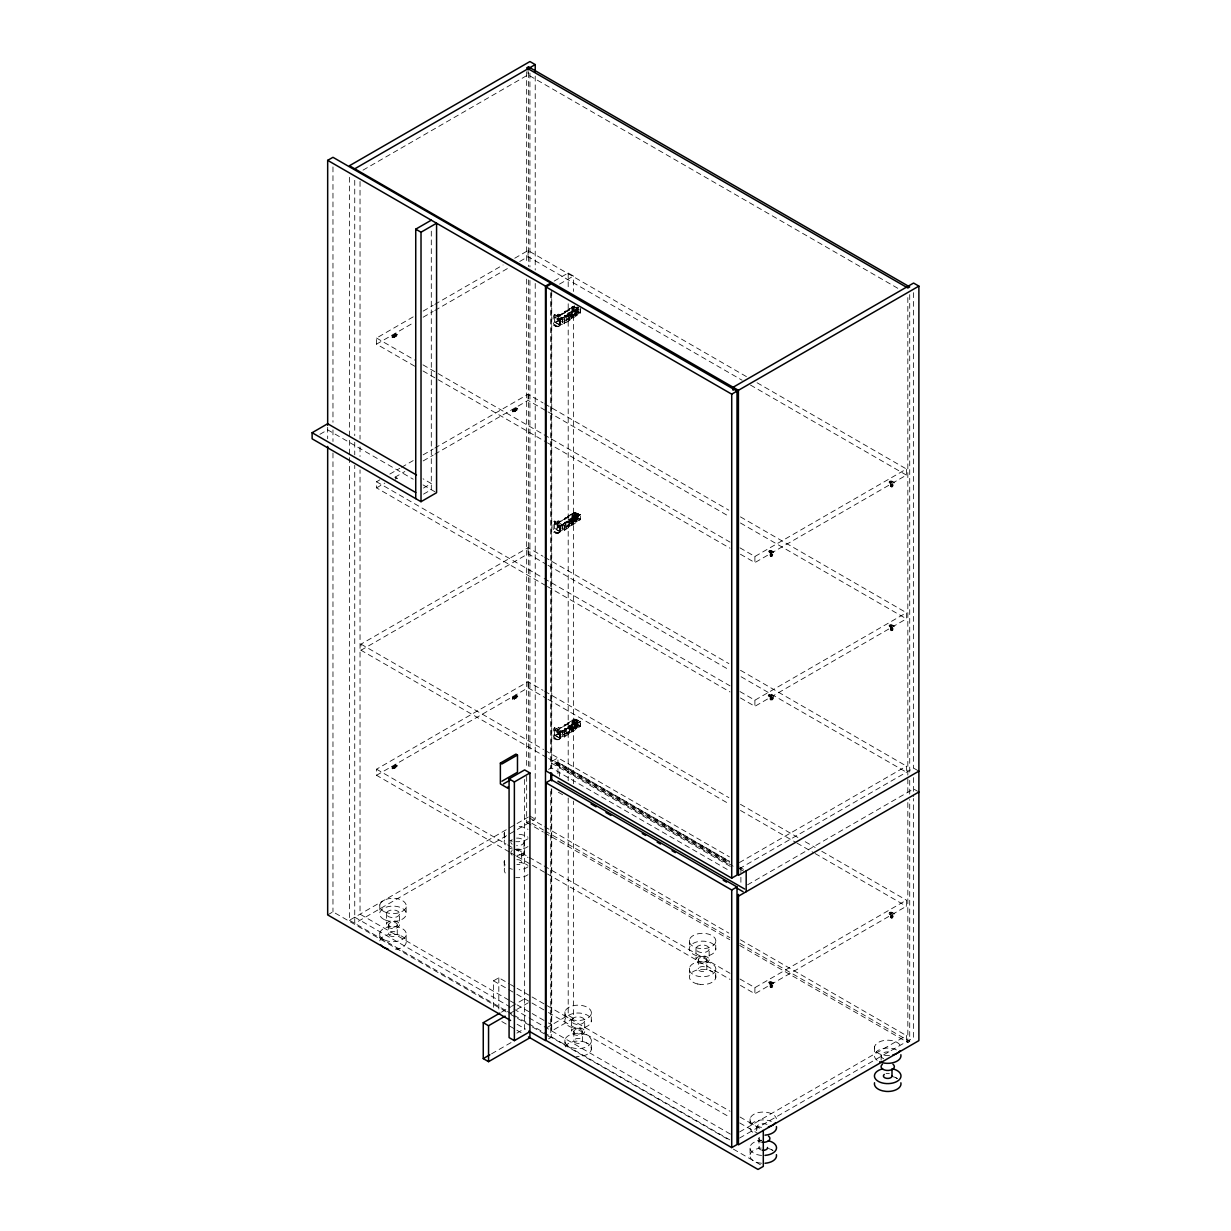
<?xml version="1.0" encoding="UTF-8"?>
<svg xmlns="http://www.w3.org/2000/svg" width="1231" height="1231" viewBox="0 0 1231 1231"><rect width="100%" height="100%" fill="white"/><g stroke="black" fill="none" stroke-linecap="round" stroke-linejoin="round"><path stroke-width="0.75" stroke-dasharray="5 3.75" d="M575.123 310.32L571.984 311.166L575.185 313.059L578.031 311.412L575.123 310.32C578.955 303.765 566.106 307.15 575.185 309.35L576.877 308.381L573.015 306.934L567.491 311.012L567.937 309.55L574.554 305.796M578.031 518.005L574.939 516.866L571.984 517.328L575.185 519.651L578.031 518.005C583.048 511.096 565.244 512.558 575.185 515.958L576.877 514.973M578.031 724.597L574.939 723.474L571.984 723.92L575.185 726.244L578.031 724.597C583.048 717.688 565.244 719.166 575.185 722.551L576.877 721.581M394.812 336.048L396.49 335.724L394.843 335.171L393.258 336.832L394.443 336.263M393.643 768.667L394.982 767.113M515.312 409.969C513.035 408.615 514.281 414.047 515.235 410.246M515.266 696.808C512.327 699.085 515.943 696.331 514.45 699.039M515.266 697.9C518.805 696.023 512.158 701.055 514.866 697.669M771.237 555.504L770.683 554.596M770.868 698.777L772.176 697.269L771.437 699.008M772.391 985.339L770.883 986.508L772.099 984.723M891.644 484.122L892.814 484.429L891.275 485.537L892.814 484.66L892.244 483.875L891.29 485.183M891.844 627.687C894.383 628.395 889.013 629.949 892.044 627.81M891.459 915.479C895.753 915.556 888.443 919.034 892.244 915.156M580.17 309.643L580.17 312.505L574.554 310.412L557.443 321.553L555.766 321.168C552.457 322.384 555.643 327.708 559.136 326.046C561.459 321.906 557.505 317.167 554.104 314.998C551.827 318.829 552.888 330.724 560.074 325.461C562.475 321.645 557.781 314.12 553.781 314.844M558.228 533.161L559.151 532.592C561.459 528.484 557.474 523.76 554.104 521.59C551.827 525.422 552.888 537.332 560.074 532.054C562.475 528.237 557.781 520.728 553.781 521.436M560.567 732.799L560.567 737.723L564.383 736.984L580.555 726.167L580.555 721.228L574.554 718.996L567.937 723.059L574.554 719.304L580.17 721.397L580.17 725.705L574.554 723.613L557.443 734.445L555.766 734.061C552.581 735.415 555.412 740.893 559.136 739.231C561.459 735.107 557.505 730.368 554.104 728.198C551.827 732.03 552.888 743.924 560.074 738.646C562.475 734.845 557.781 727.321 553.781 728.044M394.72 767.375C398.582 766.928 393.289 766.805 394.443 766.559M515.143 410.415C519.374 410.108 512.758 409.061 515.389 410.154M516.882 697.746L516.758 697.038M769.206 551.98L770.929 551.657M771.329 552.534L770.544 551.534M771.037 696.315C767.698 697.361 770.529 693.438 771.329 696.254M771.221 695.546L771.221 696.407M769.206 983.138C775.007 982.877 767.205 984.8 770.821 983.861M769.313 983.215L771.037 982.861L771.037 983.984M889.582 482.844C894.075 481.475 887.582 484.352 891.352 482.121M889.905 914.233C892.475 913.464 891.752 914.002 889.828 914.171M396.167 336.171L394.412 337.063M513.896 411.016L514.866 409.815M772.299 554.566L771.822 553.519L770.945 554.442M891.182 484.814L891.29 485.645M770.868 985.862L771.622 984.769M891.29 628.903L891.844 627.948M569.076 310.227L569.568 308.673L569.076 310.227L557.012 317.398M567.491 314.705L564.552 315.936L567.491 315.013L567.937 313.551L573.015 310.627L577.493 312.305L577.493 308.612L571.907 312.612M567.491 315.013L567.937 313.551M567.937 516.158C565.829 519.482 572.6 511.573 574.554 512.388L580.555 514.635L580.555 519.559L564.383 530.392L560.567 531.13L560.567 526.206M567.937 516.466L574.554 512.696L580.17 514.804L580.17 519.113L566.352 528.591L559.382 531.115L559.382 526.806L554.473 523.975L557.443 523.529L569.568 515.574M567.491 521.605L564.552 522.529L567.491 521.605L567.937 520.159L573.015 517.235L577.493 518.897L577.493 515.204L573.015 513.219L577.878 515.05M560.644 531.084L559.72 531.623L554.442 528.53L557.443 528.161L574.554 517.005L580.17 519.113M567.937 722.751L567.491 723.905M580.17 725.705L566.352 735.199L559.382 737.723L559.382 733.414L554.442 730.506L557.443 730.137L569.568 722.166M567.491 728.213L564.552 729.137L567.491 728.213L567.937 726.752L573.015 723.828L577.493 725.505L577.493 721.812L573.015 719.827L577.878 721.643M554.442 735.122L557.443 734.753L569.076 728.044L569.568 726.49M892.521 484.937L891.106 485.537M772.099 985.616L771.237 986.539M576.523 313.967C575.169 316.736 573.323 313.259 575.708 312.32C578.524 311.52 574.569 317.229 575.123 313.843C583.463 309.119 569.691 320.322 577.277 312.612M576.523 520.559C575.169 523.344 573.323 519.867 575.708 518.913C578.524 518.113 574.569 523.837 575.123 520.451C583.463 515.727 569.691 526.914 577.277 519.205M576.523 727.152C575.169 729.937 573.323 726.459 575.708 725.521C578.524 724.72 574.569 730.429 575.123 727.044C583.463 722.32 569.691 733.507 577.277 725.813M394.72 336.217C391.797 339.725 397.228 333.155 394.535 336.109M396.351 336.263C397.09 333.401 391.304 338.248 394.428 337.371M516.882 409.754L516.589 410.585M516.882 697.515L513.681 698.7L514.45 699.239M769.16 696.1L771.129 695.715M889.582 914.018L891.352 913.294M771.637 698.869L772.391 697.9M577.493 312.305L562.259 322.137L562.259 318.444C553.242 315.905 559.028 312.612 559.52 314.982M557.043 315.428L559.474 314.89M577.77 307.119L577.878 312.766L562.582 322.645C553.504 319.891 558.535 316.998 559.52 318.675M557.043 319.445L559.52 318.983M577.493 518.897L562.259 528.73L562.259 525.037C553.242 522.498 559.028 519.205 559.52 521.59M557.043 522.036L559.474 521.482M577.77 513.727L577.878 519.359L562.582 529.238C553.504 526.483 558.535 523.606 559.52 525.283M557.043 526.037L559.52 525.591M572.107 726.705L570.045 727.967L569.722 730.245L569.722 727.783L571.769 726.505L572.107 729.167L562.259 735.338L562.259 731.645L557.043 728.629L558.489 727.29L559.52 728.183M577.77 720.32L577.878 725.951L562.582 735.83C553.396 733.337 558.782 729.706 559.52 732.183M557.043 732.63L559.474 732.091M769.313 552.057L770.267 551.734M771.037 552.827L771.221 551.827M889.905 625.902C895.337 627.856 886.705 627.625 891.552 626.179M889.736 626.256L890.967 625.733M578.847 309.181L564.213 318.921L564.213 323.23L559.382 324.522L554.473 321.691L557.443 321.245L569.076 314.844M580.17 312.505L564.213 323.23M580.17 514.804L564.213 525.529L564.213 529.838M580.17 721.397L564.213 732.122L564.213 736.43M579.032 309.166L564.383 318.86L560.305 319.691L560.305 323.999M573.646 314.397L573.646 316.859L571.646 318.167L571.307 315.49L573.646 314.397L571.646 315.69M580.555 308.042L580.555 312.966L564.383 323.799L560.567 324.538L560.567 319.614M580.555 514.635L564.383 525.468L560.305 526.283L560.305 530.592M573.646 520.99L573.646 523.452L571.646 524.76L571.307 522.098L573.646 520.99L571.646 522.298M580.555 721.228L564.383 732.06L560.305 732.876L560.305 737.184M573.646 727.583L573.646 730.06L571.646 731.352L571.307 728.69L573.646 727.583L571.646 728.89M394.228 766.882L393.258 767.99L395.936 766.559M576.477 309.458L565.86 316.367L565.86 320.06M577.493 515.204L566.198 522.836L566.352 528.591M577.493 721.812L565.86 729.552L565.86 733.261M571.907 729.506L577.493 725.505M571.307 317.952L573.338 316.675L573.338 314.213M571.307 524.56L573.338 523.283L573.338 520.821M560.074 532.054C557.858 533.823 553.042 532.192 554.704 528.73M571.307 731.152L573.338 729.875L573.338 727.413M569.722 314.582L572.107 313.505L572.107 315.967C568.291 320.522 570.307 310.581 570.045 317.244M570.045 314.767L572.107 313.505M569.722 317.044L571.769 315.782M571.907 519.205L565.86 522.96L565.86 526.653M569.722 521.175L572.107 520.097L572.107 522.56C568.291 527.13 570.307 517.174 570.045 523.837M570.045 521.375L572.107 520.097M569.722 523.652L571.769 522.375M569.722 730.245L571.769 728.967M363.007 170.14L528.068 74.845L898.138 288.5M414.693 366.176L376.532 344.141L376.532 338.033L413.17 316.875M423.156 311.104L433.143 305.35M434.805 304.38L503.079 264.957M514.743 258.233L528.068 250.539L747.125 377.009M376.532 344.141L413.17 322.984M423.156 317.213L433.143 311.458M434.805 310.489L508.08 268.189M519.744 261.464L528.068 256.648L742.139 380.241M392.474 335.832L395.582 334.032L396.951 334.817A2.216 1.277 0 0 1 396.751 336.509A2.216 1.277 0 0 1 393.843 336.617L392.474 335.832L392.474 337.402A2.216 1.277 -60 0 0 394.028 338.079A2.216 1.277 -60 0 0 395.582 335.601L395.582 334.032M554.196 281.083L568.199 272.99L573.492 276.052L573.492 291.439M559.49 284.13L573.492 276.052M319.891 434.328L327.677 429.834L413.201 479.213M554.104 314.998L555.027 314.459M555.612 316.044L556.535 315.521M554.581 322.199L554.442 316.998L557.443 316.629L569.076 309.92M559.382 324.522L559.382 320.214L554.473 317.367L557.443 316.629M564.552 311.628C567.322 313.29 562.582 311.52 565.783 310.92L567.491 310.704M564.552 311.935L566.445 311.305M569.568 308.981L574.554 306.104L578.77 307.673M559.12 315.213L564.152 312.628M564.475 313.12L565.552 312.505M558.228 318.952L559.136 318.414M567.937 313.859L573.015 310.935L577.878 312.766M559.12 319.214L565.552 316.505L564.552 315.936M559.12 318.906L564.475 316.829M580.555 312.966L574.554 310.72L569.568 313.29M553.781 325.538L554.704 325.015M559.72 322.23L560.644 321.706M554.104 325.769L555.027 325.246M555.612 326.461L556.535 325.923M559.92 323.738L560.844 323.214M554.704 322.122L559.72 325.03L560.644 324.492M557.012 326.738L557.935 326.2M558.228 326.569L560.074 325.461M545.795 585.587L376.532 487.861L376.532 481.752L379.856 479.828M389.842 474.058L399.844 468.288M401.506 467.334L413.17 460.594M423.156 454.839L433.143 449.069M434.805 448.099L528.068 394.259L542.994 402.891M376.532 487.861L384.857 483.06M394.843 477.289L404.83 471.519M423.156 460.933L433.143 455.178M434.805 454.208L528.068 400.367L546.318 410.908M512.896 410.031L516.004 408.23L517.374 409.015A2.216 1.277 0 0 1 517.174 410.708A2.216 1.277 0 0 1 514.25 410.815L512.896 410.031L512.896 411.6A2.216 1.277 -60 0 0 514.45 412.277A2.216 1.277 -60 0 0 516.004 409.8L516.004 408.23M513.896 411.477L516.758 409.815M423.51 488.045L431.296 483.552L423.064 478.797M423.51 494.139L431.296 489.661L431.296 229.735M554.104 521.59L555.027 521.067M555.612 522.652L556.535 522.113M554.581 528.791L554.442 523.606L557.443 523.221L569.076 516.82M564.552 518.22L565.783 517.82C564.567 518.513 564.921 519.374 564.475 519.728M560.413 521.19L561.013 520.836M557.012 523.991L557.935 523.467M558.228 525.545L559.136 525.022M569.076 521.436L557.443 527.853L554.442 528.222L559.382 531.115M577.878 519.359L573.015 517.543L567.937 520.159M559.12 525.822L565.552 523.113L564.552 522.529M559.659 526.129L564.475 523.421M580.555 519.559L574.554 517.312L569.568 519.882M553.781 532.146L554.704 531.607M559.72 528.838L560.644 528.299M554.104 532.377L555.027 531.838M546.872 757.557L361.006 650.245L361.006 644.136L528.099 547.672L543.025 556.289M559.92 530.346L560.844 529.807M555.612 533.054L556.535 532.531M557.012 533.331L557.935 532.792M361.006 650.245L528.099 553.781L546.349 564.321M509.295 851.944L376.532 775.299L376.532 769.19L528.068 681.697L542.994 690.329M739.969 547.857L754.895 556.489L906.431 468.996L906.431 475.104L754.895 562.598L739.969 553.965M376.532 775.299L528.068 687.806L546.318 698.346M392.474 766.99L395.582 765.19L396.951 765.974A2.216 1.277 0 0 1 396.751 767.667A2.216 1.277 0 0 1 393.843 767.775L392.474 766.99L392.474 768.559A2.216 1.277 -60 0 0 394.028 769.237A2.216 1.277 -60 0 0 395.582 766.759L395.582 765.19M512.896 697.469L516.004 695.669L517.374 696.454A2.216 1.277 0 0 1 517.174 698.146A2.216 1.277 0 0 1 514.25 698.254L512.896 697.469L512.896 699.039A2.216 1.277 -60 0 0 514.45 699.716A2.216 1.277 -60 0 0 516.004 697.238L516.004 695.669M769.206 552.534L771.129 551.765L769.313 552.473M770.668 554.95L772.191 554.058L771.622 555.412L770.668 554.95L772.391 553.95L770.868 554.842M892.613 484.322L891.275 485.306M554.104 728.198L555.027 727.659M555.612 729.244L556.535 728.706M554.581 735.384L554.442 730.198L557.443 729.829L569.076 723.428M560.644 737.692L559.72 738.215L559.72 733.291L554.442 730.198M564.552 724.813L565.783 724.413C564.567 725.105 564.921 725.967 564.475 726.321M560.413 727.783L561.013 727.444M557.012 730.599L557.935 730.06M558.228 732.137L559.136 731.614M577.878 725.951L573.015 724.136L567.937 726.752M559.12 732.414L565.552 729.398L559.12 732.106M569.568 726.798L574.554 723.92L580.555 726.167M553.781 738.738L554.704 738.2M559.72 735.43L560.644 734.892M554.104 738.969L555.027 738.446M559.92 736.938L560.844 736.4M555.612 739.662L556.535 739.123M557.012 739.923L557.935 739.4M558.228 739.769L560.074 738.646M548.595 769.375L551.242 767.836L728.721 870.302M729.014 861.285L555.92 761.358L556.381 764.882L559.49 763.082L729.66 861.331M327.677 914.895L332.97 911.832L509.203 1013.59M349.45 457.578L349.45 920.28L528.268 817.045M526.668 776.376L526.668 822.462L528.53 821.385M535.223 283.469L535.223 819.138L354.743 923.327L354.743 465.303M739.969 691.576L754.895 700.208L906.431 612.715L906.431 618.824L754.895 706.317L739.969 697.685M770.668 698.439C774.961 696.238 768.698 699.177 771.622 699.131M891.09 628.918L892.814 628.149L891.459 629.595M493.523 1007.297L493.523 980.815L498.817 977.768L508.788 983.523M739.369 862.592L906.462 766.113L906.462 772.222L740.508 676.419M739.369 868.701L913.587 768.113L918.88 771.16M501.463 1012.159L509.742 1007.389M511.404 1006.435L524.637 998.787M510.065 1013.313L515.035 1010.436M516.681 1009.482L528.268 1002.788M747.54 884.827L913.587 788.948L917.557 791.241M516.866 1033.101L524.637 1028.608M491.538 1053.828L511.404 1042.365M546.426 1027.885L568.199 1015.313L573.492 1018.36L573.492 801.058M573.492 1018.36L551.719 1030.947L551.719 788.625M548.595 1038.841L551.242 1037.318L728.721 1139.783M739.969 979.014L754.895 987.647L906.431 900.153L906.431 906.262L754.895 993.756L739.969 985.123M769.59 984.031L771.129 983.154M890.013 914.51L891.552 913.617M770.668 985.893L772.191 985M891.09 916.356L892.814 915.587M739.569 1131.951L906.431 1035.61L906.431 1041.718M739.569 1138.06L913.587 1037.595L913.587 798.519M739.723 945.47L907.832 1042.534L909.709 1041.457L909.709 799.535M515.035 409.692L516.481 409.415L513.881 411.139M771.037 552.596L769.714 552.704M516.589 697.808L515.527 697.962M769.483 983.092L770.929 982.815M891.644 629.58L892.814 628.379M771.822 697.238L771.083 699.177M569.815 731.291L568.337 731.753L568.337 733.614L569.953 731.753L567.876 731.476L567.953 733.445M516.358 410.462L515.266 410.462M515.266 697.023L516.481 697.085L515.527 696.961M559.474 728.09L558.243 727.383M697.531 983.969L700.608 984.461M761.558 1163.249L758.204 1162.726A13.279 7.663 0 0 1 750.048 1154.632L750.079 1146.784M890.136 483.168L891.783 482.844M891.306 485.83L892.814 484.66M892.244 915.033L892.829 915.695L891.09 916.587M393.551 768.621L394.797 767.328M577.878 308.442L573.015 306.934M569.307 317.813C564.383 322.476 573.754 316.352 567.491 319.983M569.307 524.406C564.383 529.068 573.754 522.944 567.491 526.591M567.491 733.184L568.922 732.707L569.307 730.999M576.523 312.212L574.877 314.951M574.631 314.797L576.108 315.044L577.047 312.474M569.815 318.106L568.337 318.552L567.953 320.26M576.523 518.82L574.877 521.544M574.631 521.405L576.108 521.636L577.047 519.082M569.815 524.698L568.337 525.145L567.953 526.853M576.523 725.413L574.877 728.136M574.631 727.998L576.108 728.229L577.047 725.675M519.205 862.469A13.233 7.648 0 0 1 525.575 864.008L527.268 864.962M892.783 1076.679A13.279 7.663 0 0 1 895.814 1077.694L897.03 1078.325M379.779 940.838A13.279 7.663 0 0 1 387.873 934.744A13.279 7.663 0 0 1 401.06 935.76L402.799 936.822M768.329 1148.538A13.279 7.663 0 0 1 771.345 1149.554L772.56 1150.185M757.08 382.764L906.431 468.996M750.448 385.041L906.431 475.104M571.307 315.49L572.107 315.967M564.552 315.628L565.552 316.198M557.043 315.121L562.582 318.321L562.582 322.645M557.043 319.137L562.259 322.137M544.656 403.845L728.86 510.188M740.477 516.897L906.431 612.715M547.98 411.862L728.86 516.297M740.477 523.006L906.431 618.824M376.532 338.033L414.693 360.067M422.987 364.853L542.486 433.851M544.133 434.805L730.014 542.117M422.987 370.962L545.795 441.867M547.456 442.821L730.014 548.226M571.307 522.098L572.107 522.56M564.552 518.528L565.552 519.113M564.552 522.221L565.552 522.806M557.043 521.729L562.582 524.929L562.582 529.238M557.043 525.729L562.259 528.73M423.064 484.906L436.574 492.708M544.687 557.243L728.89 663.601M740.508 670.31L906.462 766.113M395.197 477.074L396.951 478.09A2.216 1.277 0 0 1 397.367 478.644M548.01 565.275L728.89 669.71M396.951 478.536L395.582 477.751L395.582 479.321M376.532 481.752L542.486 577.57M544.133 578.524L730.014 685.836M547.456 586.541L730.014 691.945M544.656 691.283L728.86 797.642M740.477 804.335L798.565 837.88M805.212 841.712L815.168 847.451M821.8 851.298L906.431 900.153M547.98 699.316L728.86 803.751M740.477 810.444L795.241 842.066M796.903 843.035L813.506 852.606M815.168 853.56L906.431 906.262M571.307 728.69L572.107 729.167M564.552 725.121L565.552 725.705M564.552 728.829L565.552 729.398M564.552 729.137L565.552 729.706M557.043 732.322L562.259 735.338M554.473 734.876L559.382 737.723M554.704 735.322L559.72 738.215M361.006 644.136L543.548 749.525M545.21 750.495L729.414 856.838M739.585 867.055L743.539 869.348M554.827 761.466L729.568 862.362M548.534 758.511L729.768 863.177M739.677 868.901L744.632 871.763M733.122 866.193L551.719 761.466L557.935 757.865L557.935 775.484M556.381 764.882L729.46 864.808M551.719 763.266L733.122 867.993M558.32 792.225L564.937 796.042M529.93 816.076L535.223 819.138M529.73 818.123L542.994 825.786M544.656 826.74L728.86 933.098M740.477 939.807L906.431 1035.61M531.854 823.308L543.517 830.033M545.179 830.987L729.937 937.668M739.923 943.423L909.709 1041.457M526.668 822.462L543.302 832.064M544.656 832.848L729.737 939.699M376.532 769.19L505.972 843.927M507.634 844.881L512.604 847.759M514.266 848.713L527.545 856.376M529.207 857.345L542.486 865.008M544.133 865.962L730.014 973.275M510.942 852.914L515.927 855.776M517.589 856.745L530.869 864.408M532.531 865.362L545.795 873.025M547.456 873.979L730.014 979.384M525.483 863.947L527.945 865.362M895.768 1077.725L897.537 1078.741M510.465 984.492L515.45 987.37M517.112 988.324L530.423 996.017M532.084 996.972L730.029 1111.254M740.016 1117.025L763.297 1130.473M493.523 980.815L515.143 993.309M516.82 994.263L546.749 1011.559M548.41 1012.513L729.737 1117.194M739.708 1122.949L758.019 1133.52M401.014 935.791L403.476 937.222A13.233 7.648 0 0 1 405.261 944.808A13.233 7.648 0 0 1 394.736 949.486M771.298 1149.585L773.083 1150.6M508.757 1000.034L360.037 914.171L360.037 469.934M510.403 1000.988L515.358 1003.85M517.005 1004.804L546.749 1021.976M548.41 1022.93L551.719 1024.838M354.743 917.218L733.122 1135.674M349.45 920.28L505.756 1010.528M507.418 1011.482L512.404 1014.359M514.066 1015.313L527.345 1022.976M528.991 1023.93L729.798 1139.86M510.88 1014.544L515.866 1017.422M517.528 1018.391L530.823 1026.069M532.484 1027.023L545.795 1034.702M547.456 1035.671L550.78 1037.595L550.78 787.994M517.112 1024.254L525.529 1029.116M733.353 1149.108L763.297 1166.403M501.848 1021.545L515.143 1029.239M516.82 1030.193L521.806 1033.071M889.736 626.656L891.644 626.025M394.443 767.19L396.351 766.559M712.41 971.859L710.626 970.828L713.088 972.244A13.233 7.648 0 0 1 714.103 980.753A13.233 7.648 0 0 1 700.87 984.523M587.941 1043.719L586.156 1042.688L588.618 1044.103A13.233 7.648 0 0 1 589.634 1052.613A13.233 7.648 0 0 1 576.4 1056.383M514.096 411.77L516.912 410.138M572.015 311.212L571.984 307.027M572.015 517.805L571.984 513.635M572.015 724.397L571.984 720.227M889.582 482.629L891.552 482.244L889.828 483.014M913.587 292.639L913.587 768.113M913.587 777.592L913.587 796.595M909.709 294.594L909.709 772.668M909.709 780.346L909.709 797.626M907.832 297.594L907.832 794.857M907.832 802.535L907.832 1042.534M881.134 1055.182L881.134 1060.645M874.549 1046.842L874.549 1054.675M773.576 695.53L773.576 697.546A2.216 1.277 -60 0 1 772.022 700.024A2.216 1.277 -60 0 1 770.452 699.346L770.452 697.331L768.713 696.315A2.216 1.277 0 0 1 768.898 694.638A2.216 1.277 0 0 1 771.822 694.515M771.36 695.869L769.59 696.361M758.973 1138.136L758.973 1147.477M756.665 1127.042L756.665 1130.689M754.895 556.489L754.895 562.598M754.895 700.208L754.895 706.317M754.895 987.647L754.895 993.756M750.079 1118.702L750.079 1126.534M740.893 867.824L740.893 875.395M740.893 877.288L740.893 882.966M715.734 941.992A13.279 7.663 0 0 1 694.453 947.039A13.279 7.663 0 0 1 697.531 933.883A13.279 7.663 0 0 1 715.734 941.992L715.734 949.824A13.279 7.663 0 0 1 694.453 954.871A13.279 7.663 0 0 1 697.531 941.715A13.279 7.663 0 0 1 715.734 949.824M715.734 970.074A13.279 7.663 0 0 1 694.453 975.121A13.279 7.663 0 0 1 697.531 961.965A13.279 7.663 0 0 1 715.734 970.074L715.734 977.922M709.148 949.316A6.632 3.831 0 0 1 698.516 951.84A6.632 3.831 0 0 1 700.054 945.254A6.632 3.831 0 0 1 709.148 949.316L709.164 960.226A6.632 3.831 0 0 1 698.516 962.75A6.632 3.831 0 0 1 700.054 956.179A6.632 3.831 0 0 1 709.148 960.226M706.856 960.057A4.308 2.493 0 0 1 699.931 961.688A4.308 2.493 0 0 1 700.931 957.41A4.308 2.493 0 0 1 706.856 960.057L706.856 969.397A4.308 2.493 0 0 1 699.931 971.028A4.308 2.493 0 0 1 700.931 966.75A4.308 2.493 0 0 1 706.856 969.397M698.3 959.395L698.3 968.72M695.992 948.301L695.992 959.211M689.406 939.945L689.406 947.778M689.406 968.043L689.406 975.875M591.265 1013.852A13.279 7.663 0 0 1 569.999 1018.899A13.279 7.663 0 0 1 573.061 1005.742A13.279 7.663 0 0 1 591.265 1013.852L591.28 1021.684A13.279 7.663 0 0 1 569.999 1026.731A13.279 7.663 0 0 1 573.061 1013.575A13.279 7.663 0 0 1 591.265 1021.684M591.265 1041.934A13.279 7.663 0 0 1 569.999 1046.981A13.279 7.663 0 0 1 573.061 1033.825A13.279 7.663 0 0 1 591.265 1041.934L591.28 1049.781M584.694 1021.176A6.632 3.831 0 0 1 574.046 1023.7A6.632 3.831 0 0 1 575.585 1017.114A6.632 3.831 0 0 1 584.694 1021.176L584.694 1032.086A6.632 3.831 0 0 1 574.046 1034.609A6.632 3.831 0 0 1 575.585 1028.039A6.632 3.831 0 0 1 584.694 1032.086M582.386 1031.917A4.308 2.493 0 0 1 575.477 1033.548A4.308 2.493 0 0 1 576.462 1029.27A4.308 2.493 0 0 1 582.386 1031.917L582.386 1041.257A4.308 2.493 0 0 1 575.477 1042.888A4.308 2.493 0 0 1 576.462 1038.61A4.308 2.493 0 0 1 582.386 1041.257M578.031 307.704L578.031 311.412M577.17 307.027L577.17 310.72M577.17 513.635L577.17 517.328M577.17 720.227L577.17 723.92M576.647 307.196L576.647 310.889M576.647 513.789L576.647 517.482M576.647 720.397L576.647 724.09M575.185 309.35L575.185 313.059M575.185 515.958L575.185 519.651M575.185 722.551L575.185 726.244M575.123 513.219L575.123 516.912M575.123 719.812L575.123 723.52M574.308 306.596L574.308 310.289M574.308 513.189L574.308 516.897M574.308 719.796L574.308 723.489M573.631 306.55L573.631 310.243M573.631 513.142L573.631 516.835M573.631 719.75L573.631 723.443M573.831 1031.255L573.831 1040.58M573.492 306.827L573.492 783.747M572.277 306.75L572.277 310.443M572.277 513.342L572.277 517.051M572.277 719.95L572.277 723.643M571.769 313.32L571.646 318.167M571.769 519.913L571.646 524.76M571.769 726.505L571.646 731.352M571.523 1020.16L571.523 1031.07M568.199 272.99L568.199 288.377M568.199 303.765L568.199 780.7M568.199 797.996L568.199 1015.313M566.198 316.244L566.352 321.999M566.198 729.444L566.352 735.199M564.937 1011.805L564.937 1019.637M564.937 1039.903L564.937 1047.735A13.279 7.663 0 0 1 573.015 1041.641A13.279 7.663 0 0 1 586.202 1042.657M564.383 318.86L564.383 323.799M564.383 525.468L564.383 530.392M564.383 732.06L564.383 736.984M562.582 735.83L562.582 731.522L557.043 728.629M559.72 325.03L559.72 320.091L554.704 317.198L554.704 314.305M559.72 531.623L559.72 526.699L554.704 523.79L554.704 520.913M559.49 763.082L559.49 776.346M554.704 727.506L554.704 730.398M551.719 290.547L551.719 771.329M551.242 293.47L551.242 767.836M551.242 789.317L551.242 1037.318M550.78 292.655L550.78 768.79M535.223 76.122L535.223 270.035M529.93 73.075L529.93 266.989M529.93 280.422L529.93 770.006M528.53 72.614L528.53 266.527M528.53 279.96L528.53 769.544M528.068 68.736L528.068 74.845M528.068 250.539L528.068 256.648M528.068 394.259L528.068 400.367M528.099 547.672L528.099 553.781M528.068 681.697L528.068 687.806M526.668 71.767L526.668 263.757M526.668 279.114L526.668 768.698M524.637 779.485L524.637 1030.932M524.021 842.419L524.021 853.345M521.713 853.16L521.713 862.5M504.264 833.048L504.264 840.896M504.264 861.146L504.264 868.978M498.817 977.768L498.817 1011.805M406.138 906.955L406.138 914.802M406.138 935.052L406.138 942.884M399.552 914.279A6.632 3.831 0 0 1 388.904 916.803A6.632 3.831 0 0 1 390.442 910.232A6.632 3.831 0 0 1 399.552 914.279L399.552 925.204A6.632 3.831 0 0 1 388.904 927.728A6.632 3.831 0 0 1 390.442 921.142A6.632 3.831 0 0 1 399.552 925.204M397.244 925.02A4.308 2.493 0 0 1 390.335 926.666A4.308 2.493 0 0 1 391.32 922.388A4.308 2.493 0 0 1 397.244 925.02L397.244 934.36A4.308 2.493 0 0 1 390.335 936.006A4.308 2.493 0 0 1 391.32 931.729A4.308 2.493 0 0 1 397.244 934.36M396.259 766.713L393.258 768.221L396.059 766.605M388.688 924.358L388.688 933.698M386.38 913.264L386.38 924.173M379.794 904.908L379.794 912.756M379.794 933.006L379.794 940.838M360.037 181.465L360.037 439.159M360.037 446.853L360.037 456.47M354.743 180.326L354.743 435.666M354.743 442.221L354.743 454.87M349.45 177.264L349.45 438.374M349.45 440.298L349.45 455.655M332.97 166.908L332.97 422.248M332.97 429.927L332.97 441.452M332.97 452.977L332.97 911.832M327.677 427.234L327.677 438.744M697.623 984.015A13.233 7.648 0 0 1 691.145 973.136A13.233 7.648 0 0 1 710.718 970.905M516.851 859.7A4.308 2.493 0 0 1 521.744 862.162A4.308 2.493 0 0 1 516.882 864.639M516.851 850.359A4.308 2.493 0 0 1 521.744 852.821A4.308 2.493 0 0 1 516.882 855.299M516.543 849.036A6.632 3.831 0 0 1 524.067 852.821A6.632 3.831 0 0 1 516.589 856.638M512.158 855.16A6.632 3.831 0 0 1 510.85 853.314M510.85 852.314A6.632 3.831 0 0 1 512.173 850.498M516.543 838.111A6.632 3.831 0 0 1 524.067 841.912A6.632 3.831 0 0 1 516.589 845.712M512.158 844.251A6.632 3.831 0 0 1 510.85 842.404M510.85 841.404A6.632 3.831 0 0 1 512.173 839.573M527.961 846.589A13.279 7.663 0 0 1 515.727 849.513M512.373 849.005A13.279 7.663 0 0 1 509.357 848.005M505.156 844.835A13.279 7.663 0 0 1 506.91 837.249M519.128 834.31A13.279 7.663 0 0 1 527.976 837.249M527.961 838.742A13.279 7.663 0 0 1 515.727 841.681M512.373 841.173A13.279 7.663 0 0 1 509.357 840.158M505.156 837.003A13.279 7.663 0 0 1 506.91 829.402M519.128 826.478A13.279 7.663 0 0 1 527.976 829.417M527.991 874.687A13.233 7.648 0 0 1 515.727 877.626M505.264 872.994A13.233 7.648 0 0 1 506.957 865.408M527.961 866.839A13.279 7.663 0 0 1 519.205 869.763M512.373 869.255A13.279 7.663 0 0 1 509.357 868.255M505.156 865.085A13.279 7.663 0 0 1 505.172 859.223M519.128 854.56A13.279 7.663 0 0 1 527.976 857.515M883.673 1058.737A6.632 3.831 0 0 1 882.442 1053.367A6.632 3.831 0 0 1 891.752 1052.659M877.18 1060.353A13.279 7.663 0 0 1 879.642 1049.612A13.279 7.663 0 0 1 898.261 1051.028M889.49 1055.459A13.279 7.663 0 0 1 874.549 1048.874A13.279 7.663 0 0 1 885.997 1040.257A13.279 7.663 0 0 1 900.877 1046.873M886.058 1073.647A4.308 2.493 0 0 1 889.351 1073.647M757.111 1129.012A6.632 3.831 0 0 1 759.204 1124.518A6.632 3.831 0 0 1 767.282 1124.518M752.71 1132.212A13.279 7.663 0 0 1 753.864 1122.133A13.279 7.663 0 0 1 771.329 1121.472M761.558 1127.319A13.279 7.663 0 0 1 749.987 1119.394A13.279 7.663 0 0 1 762.681 1112.055A13.279 7.663 0 0 1 776.422 1118.733M750.048 1154.632A13.279 7.663 0 0 1 761.466 1148.015M762.404 1142.276A6.632 3.831 0 0 1 756.665 1138.967M761.558 1155.417A13.279 7.663 0 0 1 749.971 1147.831A13.279 7.663 0 0 1 761.481 1140.214M761.604 1140.768A4.308 2.493 0 0 1 758.927 1138.475A4.308 2.493 0 0 1 761.589 1136.167M761.604 1150.108A4.308 2.493 0 0 1 758.927 1147.815A4.308 2.493 0 0 1 761.589 1145.507M893.983 482.29L892.244 481.275A2.216 1.277 0 0 0 889.321 481.383A2.216 1.277 0 0 0 889.136 483.075L890.875 484.091L890.875 486.107A2.216 1.277 -60 0 0 892.429 486.784A2.216 1.277 -60 0 0 893.983 484.306L893.983 482.29M893.598 482.506L892.244 481.721A2.216 1.277 0 0 0 889.321 481.844A2.216 1.277 0 0 0 889.136 483.521L890.49 484.306L890.49 485.876A2.216 1.277 -60 0 0 892.044 486.553A2.216 1.277 -60 0 0 893.598 484.091L893.598 482.506M396.951 334.37L395.197 333.355L395.197 335.386A2.216 1.277 -60 0 1 393.643 337.848A2.216 1.277 -60 0 1 392.089 337.171L392.089 335.155L393.843 336.171A2.216 1.277 0 0 0 396.751 336.048A2.216 1.277 0 0 0 396.951 334.37M773.576 551.811L771.822 550.796A2.216 1.277 0 0 0 768.898 550.919A2.216 1.277 0 0 0 768.713 552.596L770.452 553.611L770.452 555.627A2.216 1.277 -60 0 0 772.022 556.304A2.216 1.277 -60 0 0 773.576 553.827L773.576 551.811M773.176 552.042L771.822 551.257A2.216 1.277 0 0 0 768.898 551.365A2.216 1.277 0 0 0 768.713 553.042L770.067 553.827L770.067 555.412A2.216 1.277 -60 0 0 771.622 556.073A2.216 1.277 -60 0 0 773.176 553.611L773.176 552.042M517.374 408.569L515.62 407.553L515.62 409.584A2.216 1.277 -60 0 1 514.066 412.046A2.216 1.277 -60 0 1 512.511 411.369L512.511 409.354L514.25 410.369A2.216 1.277 0 0 0 517.174 410.246A2.216 1.277 0 0 0 517.374 408.569M893.983 626.01L892.244 624.994A2.216 1.277 0 0 0 889.321 625.117A2.216 1.277 0 0 0 889.136 626.794L890.875 627.81L890.875 629.826A2.216 1.277 -60 0 0 892.429 630.503A2.216 1.277 -60 0 0 893.983 628.025L893.983 626.01M893.598 626.24L892.244 625.44A2.216 1.277 0 0 0 889.321 625.563A2.216 1.277 0 0 0 889.136 627.241L890.49 628.025L890.49 629.595A2.216 1.277 -60 0 0 892.044 630.272A2.216 1.277 -60 0 0 893.598 627.81L893.598 626.24M773.176 695.761L771.822 694.976A2.216 1.277 0 0 0 768.898 695.084A2.216 1.277 0 0 0 768.713 696.761L770.067 697.546L770.067 699.131A2.216 1.277 -60 0 0 771.622 699.793A2.216 1.277 -60 0 0 773.176 697.331L773.176 695.761M517.374 696.007L515.62 694.992L515.62 697.023A2.216 1.277 -60 0 1 514.066 699.485A2.216 1.277 -60 0 1 512.511 698.808L512.511 696.792L514.25 697.808A2.216 1.277 0 0 0 517.174 697.685A2.216 1.277 0 0 0 517.374 696.007M893.983 913.448L892.244 912.433A2.216 1.277 0 0 0 889.321 912.556A2.216 1.277 0 0 0 889.136 914.233L890.875 915.248L890.875 917.264A2.216 1.277 -60 0 0 892.429 917.941A2.216 1.277 -60 0 0 893.983 915.464L893.983 913.448M893.598 913.679L892.244 912.894A2.216 1.277 0 0 0 889.321 913.002A2.216 1.277 0 0 0 889.136 914.679L890.49 915.464L890.49 917.049A2.216 1.277 -60 0 0 892.044 917.711A2.216 1.277 -60 0 0 893.598 915.248L893.598 913.679M396.951 765.528L395.197 764.528L395.197 766.544A2.216 1.277 -60 0 1 393.643 769.006A2.216 1.277 -60 0 1 392.089 768.344L392.089 766.313L393.843 767.328A2.216 1.277 0 0 0 396.751 767.221A2.216 1.277 0 0 0 396.951 765.528M773.576 982.969L771.822 981.969A2.216 1.277 0 0 0 768.898 982.076A2.216 1.277 0 0 0 768.713 983.754L770.452 984.769L770.452 986.785A2.216 1.277 -60 0 0 772.022 987.462A2.216 1.277 -60 0 0 773.576 985L773.576 982.969M773.176 983.2L771.822 982.415A2.216 1.277 0 0 0 768.898 982.523A2.216 1.277 0 0 0 768.713 984.215L770.067 985L770.067 986.57A2.216 1.277 -60 0 0 771.622 987.247A2.216 1.277 -60 0 0 773.176 984.769L773.176 983.2M384.857 919.849A13.279 7.663 0 0 0 406.122 914.802A13.279 7.663 0 0 0 387.919 906.678A13.279 7.663 0 0 0 384.857 919.849M384.857 912.002A13.279 7.663 0 0 0 406.122 906.955A13.279 7.663 0 0 0 387.919 898.845A13.279 7.663 0 0 0 384.857 912.002M384.857 940.099A13.279 7.663 0 0 0 406.122 935.052A13.279 7.663 0 0 0 387.919 926.943A13.279 7.663 0 0 0 384.857 940.099"/><path stroke-width="1.5" d="M327.677 160.353L332.97 157.306L550.78 283.053L545.487 286.115L327.677 160.353L327.677 425.31M354.743 168.801L535.223 64.597L535.223 72.29M415.739 498.632L415.739 229.166L431.296 220.18M415.739 229.166L421.017 232.213L436.574 223.226L436.574 492.708L421.017 501.694L312.12 438.821L312.12 432.712L327.677 423.726L416.493 474.997M545.949 286.915L551.242 283.869L737.015 391.119L737.015 875.087L731.722 878.149L545.949 770.898L545.949 286.915L731.722 394.166L737.015 391.119M535.223 64.597L529.93 61.55L349.45 165.739L738.415 390.304L918.88 286.115L918.88 1040.641L738.415 1144.845L738.415 894.398M508.141 786.609L508.141 788.409L500.371 783.916L500.371 763.082L515.927 754.095L517.482 755.003L517.482 772.237L501.925 781.223M517.482 755.003L501.925 763.974L500.371 763.082M529.93 1031.655L514.373 1040.641L509.08 1037.595L509.08 778.884L524.637 769.914L529.93 772.96L529.93 1037.764L488.553 1061.661L483.26 1058.614L483.26 1022.684L499.817 1013.113M503.479 783.916L509.711 780.331M509.08 778.884L514.373 781.947L529.93 772.96M545.949 782.747L551.242 779.7L737.015 886.951L737.015 1144.568L731.722 1147.615L545.949 1040.38L545.949 782.747L731.722 889.998L737.015 886.951M918.88 771.16L738.415 875.364L738.415 390.304M483.26 1022.684L488.553 1025.731L505.095 1016.175M738.415 896.199L918.88 792.01M483.26 1058.614L489.876 1054.782M918.88 286.115L913.587 283.053L733.122 387.257L733.122 390.304M312.12 432.712L415.739 492.523M557.935 781.223L744.632 889.013M591.08 803.951L596.035 806.813M605.944 812.537L610.899 815.399M642.29 833.525L645.598 835.434M657.169 842.112L660.462 844.02M672.034 850.698L675.342 852.606M723.243 880.257L726.552 882.165M736.461 887.89L743.078 891.706M510.573 1020.484L327.677 914.895L327.677 446.422M528.868 1031.039L545.487 1040.641L545.487 286.115M528.453 1036.917L758.019 1169.45L763.297 1166.403L763.297 1130.473M891.998 1068.816L891.998 1076.279M746.186 870.871L746.186 891.706M731.722 394.166L731.722 878.149M731.722 889.998L731.722 1147.615M551.719 773.253L551.719 780.931M550.78 772.637L550.78 780.316M514.373 781.947L514.373 1040.641M488.553 1025.731L488.553 1061.661M421.017 232.213L421.017 501.694M892.983 1064.276A6.632 3.831 0 0 1 892.198 1069.447A6.632 3.831 0 0 1 883.227 1069.431A6.632 3.831 0 0 1 882.442 1064.276M892.767 1068.862A13.279 7.663 0 0 1 898.261 1080.603A13.279 7.663 0 0 1 877.195 1080.633A13.279 7.663 0 0 1 882.612 1068.877M891.998 1075.632A4.308 2.493 0 0 1 886.597 1078.356A4.308 2.493 0 0 1 884.289 1074.432M900.877 1054.721A13.279 7.663 0 0 1 894.337 1062.338A13.279 7.663 0 0 1 879.642 1061.784M900.877 1082.803A13.233 7.648 0 0 1 886.012 1091.405L882.673 1090.866A13.279 7.663 0 0 1 874.518 1082.757M899.969 1050.812A13.279 7.663 0 0 1 892.814 1054.936M768.513 1136.136A6.632 3.831 0 0 1 769.006 1140.383A6.632 3.831 0 0 1 762.404 1142.276M768.313 1140.722A13.279 7.663 0 0 1 776.422 1148.785A13.279 7.663 0 0 1 765.02 1155.401M767.529 1147.492A4.308 2.493 0 0 1 762.697 1150.277M776.422 1126.58A13.279 7.663 0 0 1 765.02 1135.151M776.407 1154.663A13.233 7.648 0 0 1 765.02 1163.264M775.499 1122.672A13.279 7.663 0 0 1 768.359 1126.796M387.934 948.932A13.279 7.663 0 0 1 380.687 944.793M528.53 66.843L526.668 67.92L907.832 287.992L909.709 286.915L528.53 66.843"/></g></svg>
